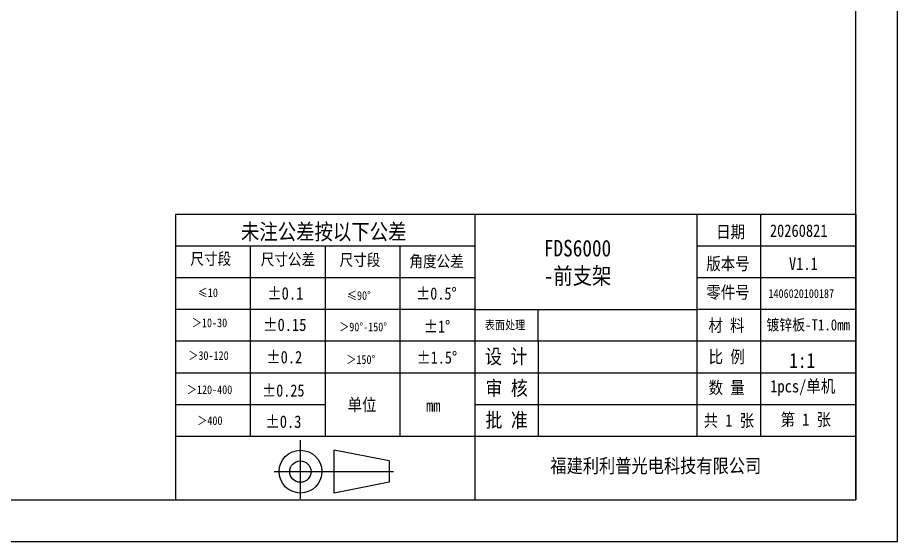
# Model space of a CAD drawing. Header units: millimetres. Extents: x 1262 to 3787, y 0 to 841.
# Drawn here: x 3258 to 3787, y 0 to 315 of the extents above; entities that cross this region are included whole.
import ezdxf

# ---------------------------------------------------------------- set-up
doc = ezdxf.new("R2010")
doc.units = ezdxf.units.MM
doc.header["$LTSCALE"] = 65.395
doc.layers.get('0').update_dxf_attribs({"linetype": 'CONTINUOUS'})
doc.styles.get("Standard").update_dxf_attribs({"font": 'txt', "width": 0.85})

msp = doc.modelspace()

# ---------------------------------------------------------------- linework, layer by layer
at = {"color": 7, "linetype": 'Continuous'}
for p, q in [((3786.865, 0), (3786.865, 841)), ((2597.865, 0), (3786.865, 0))]:
    msp.add_line(p, q, dxfattribs=at)
for p, q in [((3761.865, 196.801), (3352.67, 196.801)), ((3352.67, 196.801), (3352.67, 25)), ((3532.67, 196.801), (3532.67, 25)), ((3666.229, 196.801), (3666.229, 63.178)), ((3704.598, 196.801), (3704.598, 63.814)), ((3761.865, 196.801), (3761.865, 25)), ((3532.67, 177.712), (3352.67, 177.712)), ((3397.67, 177.712), (3397.67, 63.205)), ((3442.67, 177.712), (3442.67, 63.205)), ((3487.67, 177.712), (3487.67, 63.205)), ((3761.865, 177.712), (3666.229, 177.712)), ((3532.67, 158.623), (3352.67, 158.623)), ((3761.865, 158.623), (3666.229, 158.623)), ((3532.67, 139.534), (3352.67, 139.534)), ((3532.67, 139.534), (3666.229, 139.534)), ((3570.848, 120.445), (3570.848, 139.534)), ((3761.865, 139.534), (3666.229, 139.534)), ((3532.67, 120.445), (3352.67, 120.445)), ((3761.865, 120.445), (3532.67, 120.445)), ((3570.848, 120.445), (3570.848, 63.178)), ((3761.865, 101.356), (3352.67, 101.356)), ((3442.67, 82.294), (3352.67, 82.294)), ((3761.865, 82.267), (3532.67, 82.267)), ((3532.67, 63.205), (3352.67, 63.205)), ((3761.865, 63.178), (3532.67, 63.178)), ((3481.103, 48.447), (3448.028, 54.882)), ((3481.103, 48.447), (3481.103, 35.576)), ((3481.103, 35.576), (3448.028, 29.141)), ((3352.67, 25), (3761.865, 25))]:
    msp.add_line(p, q)
at = {"lineweight": -3}
for p, q in [((3427.817, 25.561), (3427.817, 60.913)), ((3448.028, 29.141), (3448.028, 54.882)), ((3412.108, 42.011), (3483.893, 42.011))]:
    msp.add_line(p, q, dxfattribs=at)
at = {"color": 7, "linetype": 'Continuous'}
msp.add_lwpolyline([(2622.865, 25), (3761.865, 25), (3761.865, 816), (2622.865, 816)], close=True, dxfattribs=at)
at = {"lineweight": -3}
for radius in [12.871, 6.435]:
    msp.add_circle((3427.817, 42.011), radius, dxfattribs=at)

# ---------------------------------------------------------------- texts
for s, insert, char_height, width, attachment_point in [('{\\f宋体|b0|i0|c134|p54;未注公差按以下公差}', (3441.827, 185.857), 9.5445, 169.57989, 5), ('{\\fSimSun|b0|i0|c134|p54;日期}', (3686.542, 185.928), 7.5, 56.7, 5), ('{\\fSimSun|b0|i0|c0|p54;202\\fSimSun|b0|i0|c134|p54;60821}', (3710.151, 190.811), 7.5, 47.64523, 1), ('{\\fSimSun|b0|i0|c134|p54;FDS6000\\P-前支架}', (3594.486, 167.619), 10, 66.26086, 5), ('{\\fSimSun|b0|i0|c134|p54;版本号}', (3684.992, 166.732), 7.5, 56.7, 5), ('{\\fSimSun|b0|i0|c0|p54;V\\fSimSun|b0|i0|c134|p54;1.1}', (3721.648, 170.935), 7.5, 47.64523, 1), ('{\\fSimSun|b0|i0|c134|p54;零件号}', (3684.99, 149.51), 7.5, 57.267, 5), ('{\\fSimSun|b0|i0|c0|p54;1406020100187}', (3709.315, 151.82), 5.25, 59.11413, 1), ('{\\fSimSun|b0|i0|c134|p54;表面处理}', (3550.846, 129.92), 5.25, 37.6936, 5), ('{\\fSimSun|b0|i0|c134|p54;材 料}', (3684.043, 129.672), 7.5, 57.267, 5), ('{\\fSimSun|b0|i0|c134|p54;设 计}', (3551.565, 110.819), 8.78094, 37.6936, 5), ('{\\fSimSun|b0|i0|c134|p54;比 例}', (3684.174, 110.712), 7.5, 57.267, 5), ('{\\f宋体|b0|i0|c134|p54;审 核}', (3551.837, 91.769), 8.78094, 38.178, 5), ('{\\fSimSun|b0|i0|c134|p54;数 量}', (3684.166, 92.126), 7.5, 81, 5), ('{\\fSimSun|b0|i0|c134|p54;1pcs/单机}', (3729.935, 92.352), 7.5, 57.267, 5), ('{\\fSimSun|b0|i0|c134|p54;单位}', (3464.856, 81.841), 7.5, 37.6936, 5), ('{\\fSimSun|b0|i0|c134|p54;mm}', (3507.701, 81.758), 7.5, 37.6936, 5), ('{\\f宋体|b0|i0|c134|p54;批 准}', (3551.837, 72.599), 8.78094, 38.178, 5), ('{\\fSimSun|b0|i0|c134|p54;\\H0.85412x;共 1 张\\H1.17079x; }', (3685.486, 72.401), 8.78094, 38.69293, 5), ('{\\fSimSun|b0|i0|c134|p54;\\H0.85412x;第 1 张\\H1.17079x; }', (3731.766, 72.918), 8.78094, 41.14746, 5), ('{\\fSimSun|b1|i0|c134|p54;   福建利利普光电科技有限公司}', (3634.251, 45.052), 8.41825, 188.78327, 5)]:
    msp.add_mtext(s, dxfattribs=dict(insert=insert, char_height=char_height, width=width, attachment_point=attachment_point))
at = {"lineweight": -3, "attachment_point": 5}
for s, insert, char_height, width in [('{\\fSimSun|b0|i0|c134|p54;尺寸段}', (3373.893, 169.694), 7.05878, 63.16955), ('{\\fSimSun|b0|i0|c134|p54;尺寸公差}', (3420.307, 169.351), 7.05878, 63.16955), ('{\\fSimSun|b0|i0|c134|p54;尺寸段}', (3463.627, 169.007), 7.05878, 63.16955), ('{\\fSimSun|b0|i0|c134|p54;角度公差}', (3509.697, 168.148), 7.05878, 63.16955), ('{\\fSimSun|b0|i0|c0|p54;%%P\\fSimSun|b0|i0|c134|p54;0.1}', (3418.688, 149.261), 7.5, 40.66211), ('{\\fSimSun|b0|i0|c0|p54;%%P\\fSimSun|b0|i0|c134|p54;0.5\\fSimSun|b0|i0|c0|p54;%%D}', (3509.589, 149.157), 7.35, 40.66211), ('{\\fSimSun|b0|i0|c134|p54;≤10}', (3372.121, 149.624), 5.25, 20.4485), ('{\\fSimSun|b0|i0|c134|p54;≤90°}', (3462.953, 147.928), 5.25, 61.41484), ('{\\fSimSun|b0|i0|c134|p54;＞10-30}', (3373.121, 131.536), 5.25, 32.56221), ('{\\fSimSun|b0|i0|c0|p54;%%P\\fSimSun|b0|i0|c134|p54;0.15}', (3418.398, 130.346), 7.5, 40.66211), ('{\\fSimSun|b0|i0|c0|p54;%%P\\fSimSun|b0|i0|c134|p54;1\\fSimSun|b0|i0|c0|p54;%%D}', (3509.96, 129.381), 7.35, 40.66211), ('{\\fSimSun|b0|i0|c134|p54;＞90°-150°}', (3465.501, 129.058), 5.25, 42.83625), ('{\\fSimSun|b0|i0|c134|p54;＞30-120}', (3372.519, 111.815), 5.25, 38.82128), ('{\\fSimSun|b0|i0|c0|p54;%%P\\fSimSun|b0|i0|c134|p54;0.2}', (3418.091, 110.853), 7.5, 40.66211), ('{\\fSimSun|b0|i0|c134|p54;＞150°}', (3464.096, 109.406), 5.25, 61.41484), ('{\\fSimSun|b0|i0|c0|p54;%%P\\fSimSun|b0|i0|c134|p54;1.5\\fSimSun|b0|i0|c0|p54;%%D}', (3509.893, 110.633), 7.35, 40.66211), ('{\\fSimSun|b0|i0|c134|p54;＞120-400}', (3373.155, 91.285), 5.25, 38.60023), ('{\\fSimSun|b0|i0|c0|p54;%%P\\fSimSun|b0|i0|c134|p54;0.25}', (3417.487, 90.771), 7.35, 40.66211), ('{\\fSimSun|b0|i0|c134|p54;＞400}', (3373.338, 72.65), 5.25, 61.41484), ('{\\fSimSun|b0|i0|c0|p54;%%P\\fSimSun|b0|i0|c134|p54;0.3}', (3417.572, 72.026), 7.5, 40.66211)]:
    msp.add_mtext(s, dxfattribs=dict(at, insert=insert, char_height=char_height, width=width))
at = {"color": 7, "insert": (3733.233, 129.984), "char_height": 6.6813, "width": 57.267, "attachment_point": 5}
msp.add_mtext('{\\fSimSun|b0|i0|c134|p54;镀锌板-T1.0mm}', dxfattribs=at)
at = {"linetype": 'Continuous', "insert": (3737.415, 113.41), "char_height": 9, "width": 13.6115, "attachment_point": 3, "line_spacing_factor": 0.9}
msp.add_mtext('{\\fSimSun|b0|i0|c134|p2;1:1}', dxfattribs=at)

doc.saveas('drawing.dxf')
